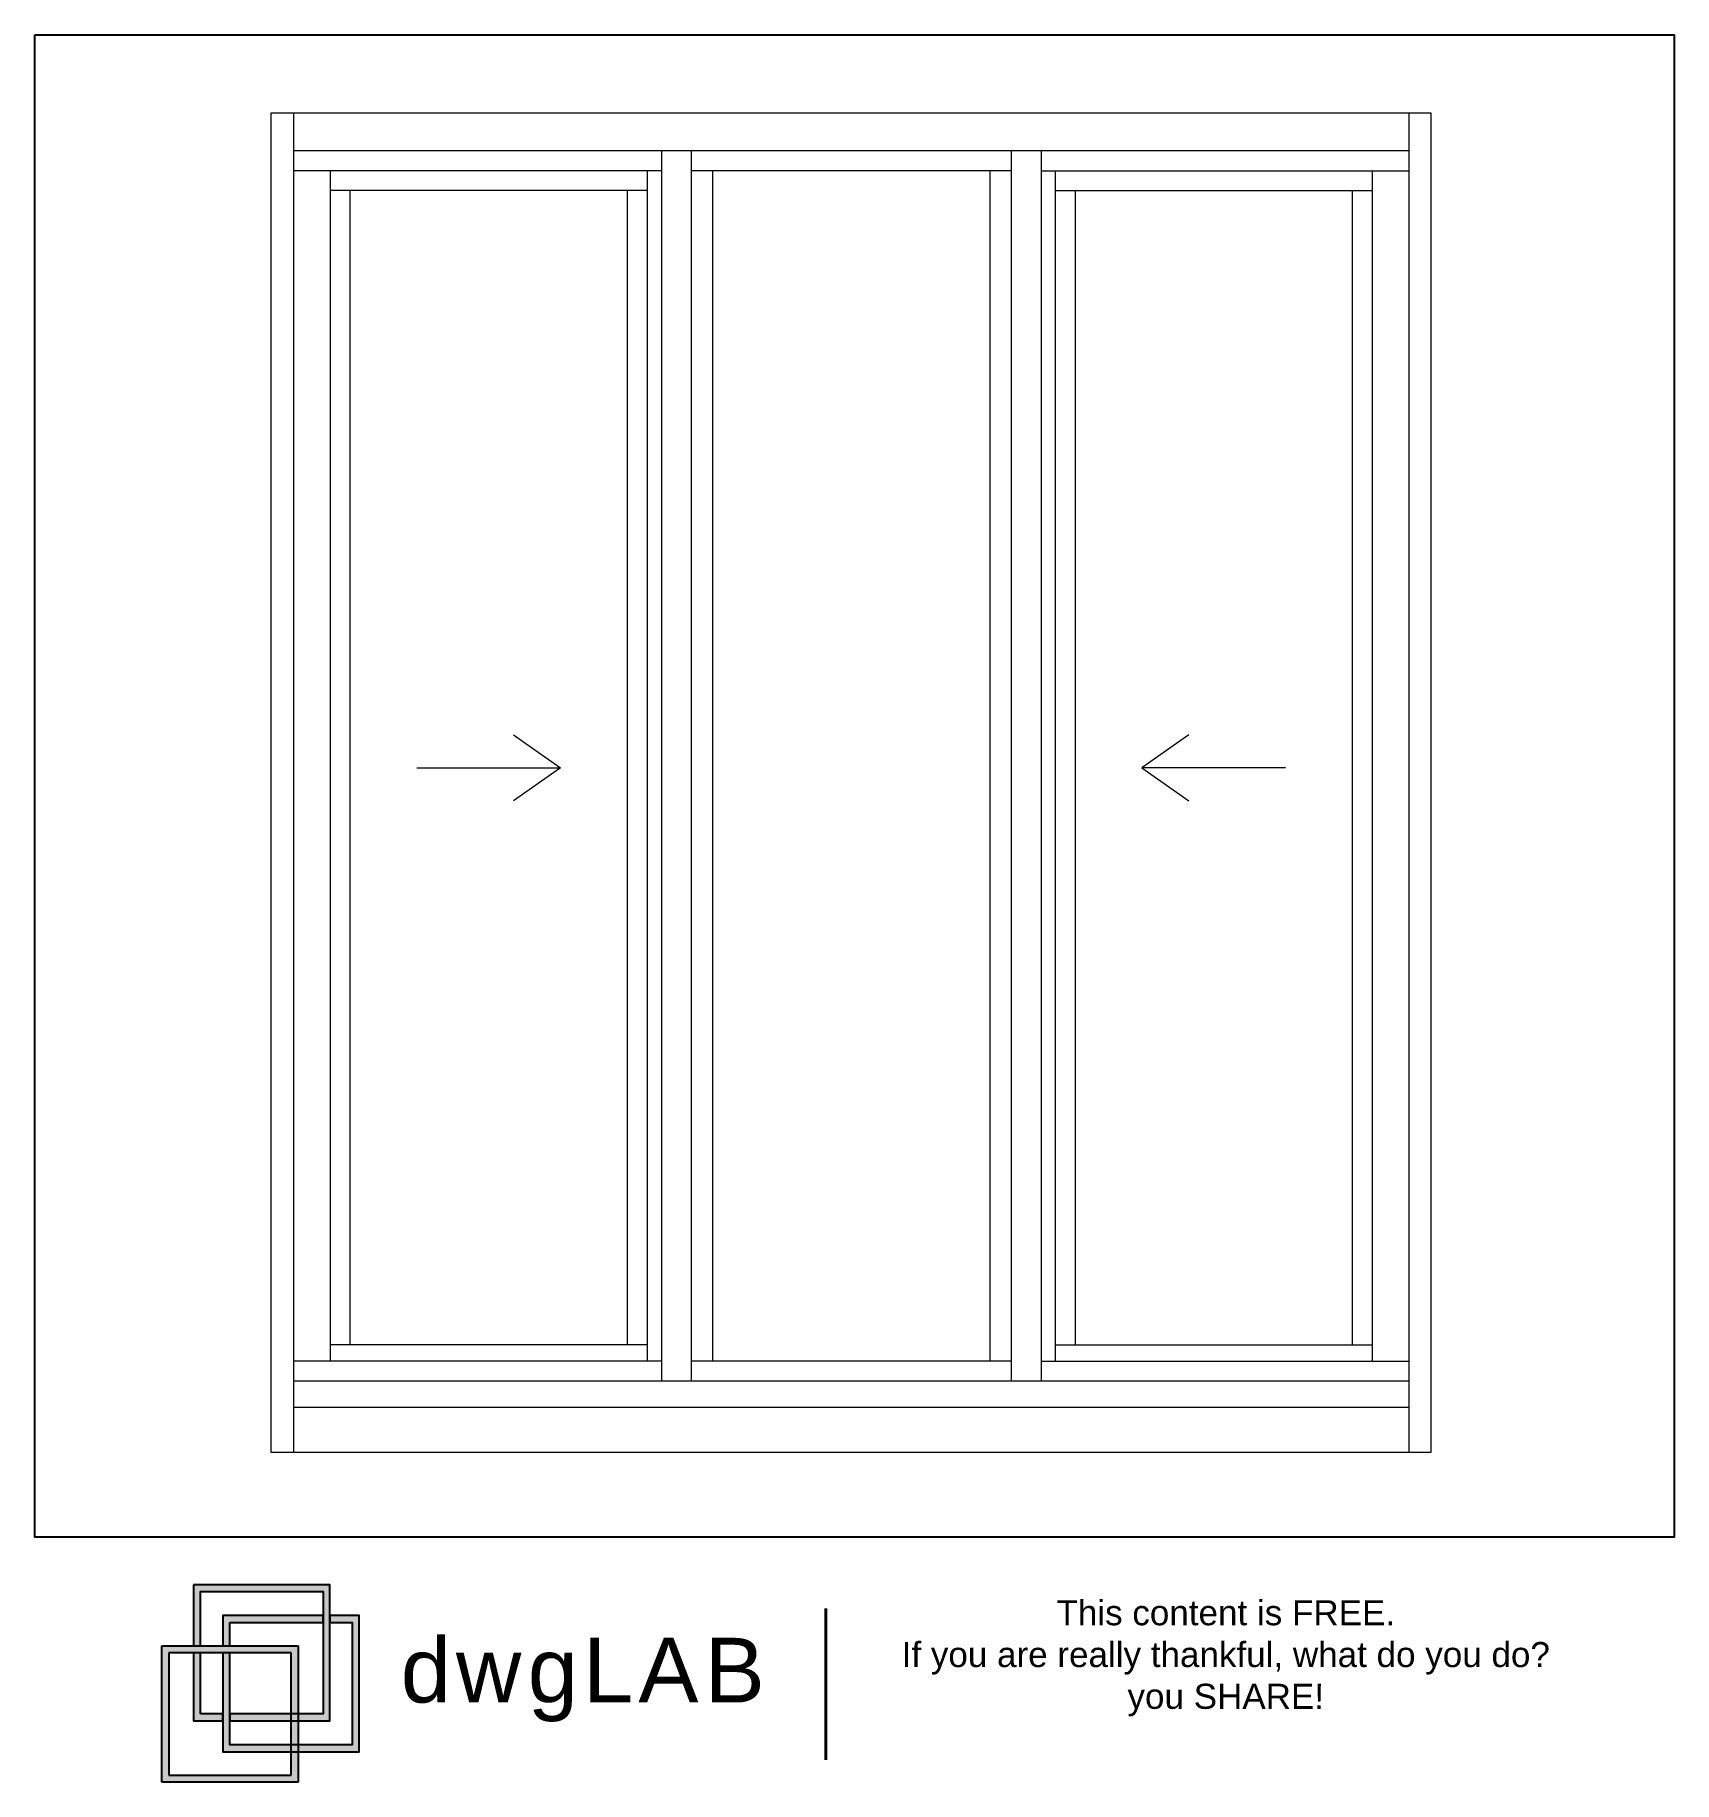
# Model space of a CAD drawing. Header units: millimetres. Extents: x 2692.65 to 2694.94, y 2010.61 to 2013.05.
import ezdxf

# ---------------------------------------------------------------- set-up
doc = ezdxf.new("R2010")
doc.units = ezdxf.units.MM
for name, color, linetype, plot in [('000-dwgLAB-Rectan.', 251, 'Continuous', False), ('02', 251, 'Continuous', False), ('dwgLAB', 250, 'Continuous', False)]:
    doc.layers.add(name, color=color, linetype=linetype, plot=plot)
doc.layers.add('001_Dark_1 10', color=7, linetype='Continuous', lineweight=0)
doc.styles.get("Standard").update_dxf_attribs({"font": 'arial.ttf'})

# ---------------------------------------------------------------- blocks, each defined once
blk = doc.blocks.new('DWGlab_ok')
at = {"layer": 'dwgLAB', "true_color": 0xfee41b}
h = blk.add_hatch(color=2, dxfattribs=at)
h.dxf.hatch_style = 2
h.paths.add_polyline_path([(0.0369, 0.2289), (0.0369, 0.158), (0.045, 0.158), (0.045, 0.2209), (0.1869, 0.2209), (0.1869, 0.079), (0.0788, 0.079), (0.0788, 0.0709), (0.1949, 0.0709), (0.1949, 0.2289)])
at = {"layer": 'dwgLAB', "true_color": 0xe03b3e}
h = blk.add_hatch(color=13, dxfattribs=at)
h.dxf.hatch_style = 2
h.paths.add_polyline_path([(0.1949, 0.193), (0.1949, 0.1849), (0.2207, 0.1849), (0.2207, 0.0431), (0.0788, 0.0431), (0.0788, 0.1499), (0.0708, 0.1499), (0.0708, 0.035), (0.2287, 0.035), (0.2287, 0.193)])
h = blk.add_hatch(color=13, dxfattribs=at)
h.dxf.hatch_style = 2
h.paths.add_polyline_path([(0.0788, 0.1849), (0.1869, 0.1849), (0.1869, 0.193), (0.0708, 0.193), (0.0708, 0.158), (0.0788, 0.158)])
at = {"layer": 'dwgLAB', "true_color": 0x497798}
h = blk.add_hatch(color=155, dxfattribs=at)
h.dxf.hatch_style = 2
h.paths.add_polyline_path([(0.158, 0), (0, 0), (0, 0.158), (0.158, 0.158)])
h.paths.add_polyline_path([(0.0081, 0.0081), (0.1499, 0.0081), (0.1499, 0.1499), (0.0081, 0.1499)])
at = {"layer": 'dwgLAB', "true_color": 0xfee41b}
h = blk.add_hatch(color=2, dxfattribs=at)
h.dxf.hatch_style = 2
h.paths.add_polyline_path([(0.045, 0.079), (0.045, 0.1499), (0.0369, 0.1499), (0.0369, 0.0709), (0.0708, 0.0709), (0.0708, 0.079)])
at = {"layer": 'dwgLAB', "color": 155, "true_color": 0x497798}
for p, q in [((0, 0), (0, 0.158)), ((0, 0.158), (0.158, 0.158)), ((0.1499, 0.1499), (0.0081, 0.1499)), ((0.0081, 0.1499), (0.0081, 0.0081)), ((0.1499, 0.0081), (0.1499, 0.1499)), ((0.158, 0.158), (0.158, 0)), ((0.158, 0), (0, 0)), ((0.0081, 0.0081), (0.1499, 0.0081))]:
    blk.add_line(p, q, dxfattribs=at)
at = {"layer": 'dwgLAB', "color": 2, "true_color": 0xfee41b}
for points in [[(0.0369, 0.2289), (0.0369, 0.158), (0.045, 0.158), (0.045, 0.2209), (0.1869, 0.2209), (0.1869, 0.079), (0.0788, 0.079), (0.0788, 0.0709), (0.1949, 0.0709), (0.1949, 0.2289), (0.0369, 0.2289)], [(0.045, 0.079), (0.045, 0.1499), (0.0369, 0.1499), (0.0369, 0.0709), (0.0708, 0.0709), (0.0708, 0.079), (0.045, 0.079)]]:
    blk.add_lwpolyline(points, dxfattribs=at)
at = {"layer": 'dwgLAB', "color": 13, "true_color": 0xe03b3e}
for points in [[(0.1949, 0.193), (0.1949, 0.1849), (0.2207, 0.1849), (0.2207, 0.0431), (0.0788, 0.0431), (0.0788, 0.1499), (0.0708, 0.1499), (0.0708, 0.035), (0.2287, 0.035), (0.2287, 0.193), (0.1949, 0.193)], [(0.0788, 0.1849), (0.1869, 0.1849), (0.1869, 0.193), (0.0708, 0.193), (0.0708, 0.158), (0.0788, 0.158), (0.0788, 0.1849)]]:
    blk.add_lwpolyline(points, dxfattribs=at)
at = {"layer": 'dwgLAB', "color": 9, "linetype": 'Continuous', "lineweight": 40, "true_color": 0xd19cc7}
blk.add_lwpolyline([(0.7701, 0.0256), (0.7701, 0.2011)], dxfattribs=at)
at = {"layer": 'dwgLAB', "color": 7}
for s, width, heights, insert, char_height, attachment_point in [('{\\H0.91667x;\\C0;This content is FREE.\\PIf you are really thankful, what do you do? you SHARE!}', 0.805462, [0.5251], (1.2337, 0.2109), 0.031712, 2), ('{\\T1.1;dwgLAB}', 17.629903, [0], (0.277, 0.1673), 0.075, 1)]:
    blk.add_mtext_dynamic_manual_height_columns(s, width=width, gutter_width=12.5, heights=heights, dxfattribs=dict(at, insert=insert, char_height=char_height, attachment_point=attachment_point))

msp = doc.modelspace()

# ---------------------------------------------------------------- linework, layer by layer
at = {"layer": '000-dwgLAB-Rectan.'}
msp.add_lwpolyline([(2692.6512, 2013.0458), (2694.938, 2013.0458), (2694.938, 2010.9499), (2692.6512, 2010.9499), (2692.6512, 2013.0458)], dxfattribs=at)
at = {"layer": '001_Dark_1 10'}
for p, q in [((2693.0118, 2012.9365), (2693.0118, 2011.0683)), ((2694.5681, 2012.9365), (2694.5681, 2011.0683)), ((2694.5681, 2012.8839), (2693.0118, 2012.8839)), ((2693.5251, 2012.8839), (2693.5251, 2011.1675)), ((2693.5666, 2012.8839), (2693.5666, 2011.1675)), ((2694.0132, 2012.8839), (2694.0132, 2011.1675)), ((2694.0548, 2012.8839), (2694.0548, 2011.1675)), ((2693.5251, 2012.856), (2693.0118, 2012.856)), ((2693.0629, 2012.856), (2693.0629, 2011.1954)), ((2693.5054, 2012.856), (2693.5054, 2011.1954)), ((2694.0132, 2012.856), (2693.5666, 2012.856)), ((2693.5965, 2012.856), (2693.5965, 2011.1954)), ((2693.9833, 2012.856), (2693.9833, 2011.1954)), ((2694.0548, 2012.856), (2694.5681, 2012.856)), ((2694.0744, 2012.856), (2694.0744, 2011.1954)), ((2694.517, 2012.856), (2694.517, 2011.1954)), ((2693.5054, 2012.8286), (2693.0629, 2012.8286)), ((2693.0907, 2012.8286), (2693.0907, 2011.2179)), ((2693.4776, 2012.8286), (2693.4776, 2011.2179)), ((2694.0744, 2012.8286), (2694.517, 2012.8286)), ((2694.1023, 2012.8286), (2694.1023, 2011.2179)), ((2694.4891, 2012.8286), (2694.4891, 2011.2179)), ((2693.5054, 2011.2179), (2693.0629, 2011.2179)), ((2694.0744, 2011.2179), (2694.517, 2011.2179)), ((2693.5251, 2011.1954), (2693.0118, 2011.1954)), ((2694.0132, 2011.1954), (2693.5666, 2011.1954)), ((2694.0548, 2011.1954), (2694.5681, 2011.1954)), ((2694.5681, 2011.1675), (2693.0118, 2011.1675)), ((2694.5681, 2011.1308), (2693.0118, 2011.1308))]:
    msp.add_line(p, q, dxfattribs=at)
msp.add_lwpolyline([(2692.9805, 2011.0683), (2694.5993, 2011.0683), (2694.5993, 2012.9365), (2692.9805, 2012.9365)], close=True, dxfattribs=at)
for points in [[(2693.3187, 2012.0692), (2693.3843, 2012.0232), (2693.3187, 2011.9773)], [(2694.2612, 2012.0692), (2694.1955, 2012.0232), (2694.2612, 2011.9773)], [(2693.184, 2012.0232), (2693.3843, 2012.0232)], [(2694.3959, 2012.0232), (2694.1955, 2012.0232)]]:
    msp.add_lwpolyline(points, dxfattribs=at)
at = {"layer": '02'}
msp.add_lwpolyline([(2692.6512, 2013.0458), (2694.938, 2013.0458), (2694.938, 2010.9499), (2692.6512, 2010.9499), (2692.6512, 2013.0458)], dxfattribs=at)

# ---------------------------------------------------------------- block references
at = {"layer": 'dwgLAB', "color": 0, "xscale": 1.20319473870153, "yscale": 1.20319473870153, "zscale": 1.20319473870153}
msp.add_blockref('DWGlab_ok', (2692.8282, 2010.608), dxfattribs=at)

doc.saveas('drawing.dxf')
